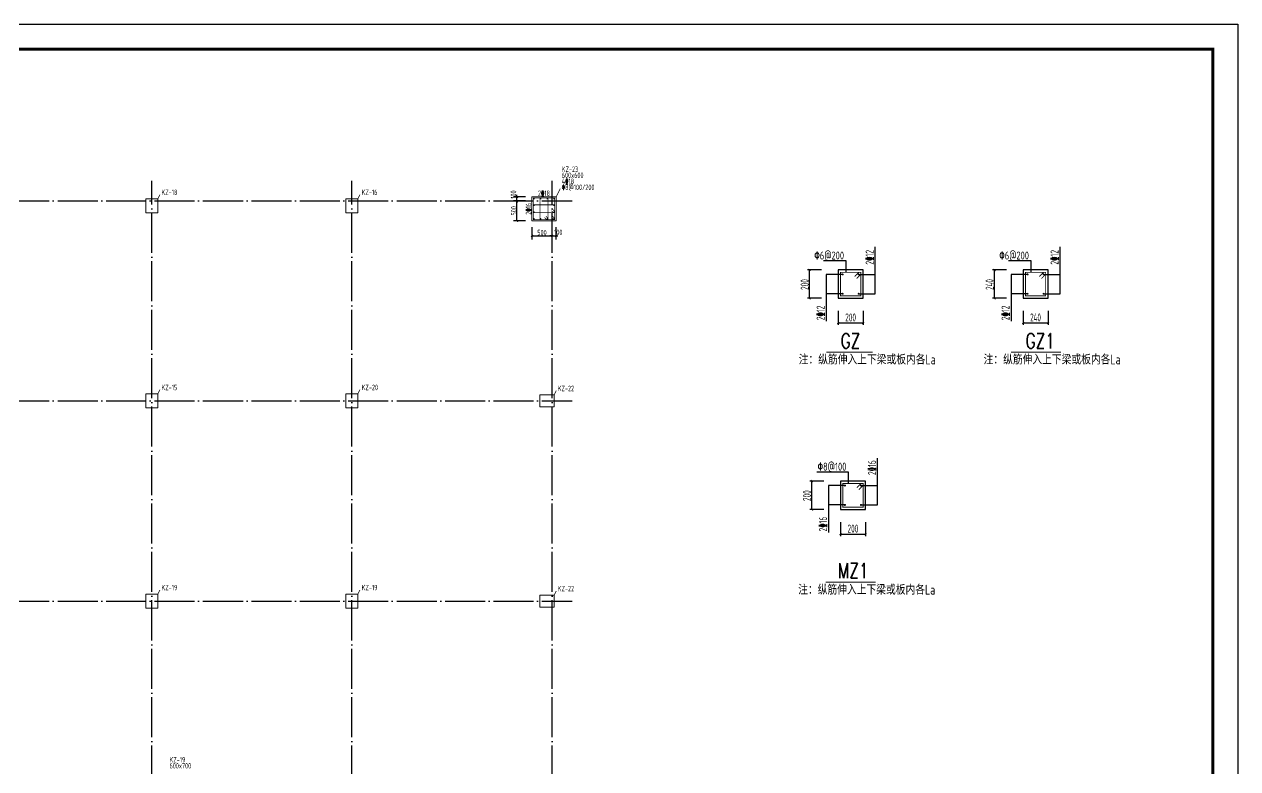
# Model space of a CAD drawing. Extents: x -2331248 to -1198620, y -977263 to -545844.
# Drawn here: x -1899639 to -1839003, y -639530 to -602338 of the extents above; entities that cross this region are included whole.
import ezdxf
from ezdxf.enums import TextEntityAlignment as Align

# ---------------------------------------------------------------- set-up
doc = ezdxf.new("R2010")
doc.units = 0
doc.header["$LTSCALE"] = 1000
doc.header["$MEASUREMENT"] = 0
doc.linetypes.add('DOTE', pattern=[2.42, 2, -0.2, 0.02, -0.2])
doc.linetypes.add('线型5', pattern=[3050, 2400, -300, 50, -300])
doc.layers.get('0').update_dxf_attribs({"linetype": 'CONTINUOUS'})
doc.layers.get('DEFPOINTS').update_dxf_attribs({"linetype": 'CONTINUOUS'})
for name, color, linetype in [('DOTE', 1, 'DOTE'), ('PUB_TITLE', 4, 'CONTINUOUS'), ('中文', 7, 'CONTINUOUS'), ('剖面外形', 2, 'CONTINUOUS'), ('剖面钢筋', 1, 'CONTINUOUS'), ('尺寸短线', 253, 'CONTINUOUS'), ('尺寸线', 253, 'CONTINUOUS'), ('标注线', 253, 'CONTINUOUS'), ('立面名称', 7, 'CONTINUOUS'), ('钢筋标注', 253, 'CONTINUOUS')]:
    doc.layers.add(name, color=color, linetype=linetype)
for name, color, linetype, lineweight in [('S_Cl', 2, 'CONTINUOUS', 9), ('S_ColumDimSect', 84, '线型5', 18), ('S_ColumFocus', 2, 'CONTINUOUS', 18), ('S_ColumLocal', 7, 'CONTINUOUS', 18), ('S_PColumHoopBar', 14, 'CONTINUOUS', 35), ('S_PColumMainBar', 14, 'CONTINUOUS', 25)]:
    doc.layers.add(name, color=color, linetype=linetype, lineweight=lineweight)
doc.styles.add('HZ', font='tssdeng.shx', dxfattribs={"width": 0.8, "bigfont": 'tssdchn.shx'})
doc.styles.add('PkpmHz', font='Pkpmeng', dxfattribs={"width": 0.7, "bigfont": 'hztxt'})
doc.styles.get("Standard").update_dxf_attribs({"font": 'txt.shx', "height": 3, "bigfont": 'hztxt.shx'})
doc.styles.add('TSSD_REIN', font='Tssdeng.shx', dxfattribs={"width": 0.7, "bigfont": 'hztxt.shx'})
doc.dimstyles.new('Pkpm_0.0100_2.00', dxfattribs={"dimtxt": 200, "dimasz": 100, "dimexe": 180, "dimexo": 0.0625, "dimgap": 25, "dimtad": 1, "dimdec": 0, "dimlfac": 0.5, "dimrnd": 5, "dimzin": 0, "dimdsep": 46, "dimtxsty": 'PkpmHz', "dimblk1": 'ARCHTICK', "dimblk2": 'ARCHTICK', "dimsah": 1, "dimcen": 0.09, "dimadec": 0, "dimazin": 0, "dimtfac": 1, "dimtdec": 0, "dimtmove": 2, "dimatfit": 1, "dimldrblk": 'ARCHTICK', "dimfxl": 1, "dimtolj": 1, "dimtzin": 0, "dimarcsym": 0})

# ---------------------------------------------------------------- blocks, each defined once
blk = doc.blocks.new('_ARCHTICK')
at = {"color": 0, "linetype": 'ByBlock', "const_width": 0.4}
blk.add_lwpolyline([(-0.5, -0.5), (0.5, 0.5)], dxfattribs=at)
blk = doc.blocks.new('*D882')
at = {"layer": 'DEFPOINTS', "color": 0}
for p in [(-1875019, -611157), (-1874269, -611157), (-1874269, -612157)]:
    blk.add_point(p, dxfattribs=at)
at = {"layer": 'S_ColumDimSect', "color": 0, "lineweight": -2}
for p, q in [((-1874594, -611157), (-1875199, -611157)), ((-1875019, -612157), (-1875019, -611157)), ((-1874594, -612157), (-1875199, -612157))]:
    blk.add_line(p, q, dxfattribs=at)
at = {"layer": 'S_ColumDimSect', "color": 0, "lineweight": -2, "xscale": 100, "yscale": 100, "zscale": 100}
for p, rotation in [((-1875019, -611157), 90), ((-1875019, -612157), 270)]:
    blk.add_blockref('_ARCHTICK', p, dxfattribs=dict(at, rotation=rotation))
at = {"layer": 'S_ColumDimSect', "color": 0, "insert": (-1875181, -611657), "char_height": 275, "attachment_point": 5, "rotation": 90, "style": 'PkpmHz'}
blk.add_mtext('\\A1;500', dxfattribs=at)
blk = doc.blocks.new('*D883')
at = {"layer": 'DEFPOINTS', "color": 0}
for p in [(-1875019, -610957), (-1874269, -610957), (-1874269, -611157)]:
    blk.add_point(p, dxfattribs=at)
at = {"layer": 'S_ColumDimSect', "color": 0, "lineweight": -2}
for p, q in [((-1874594, -610957), (-1875199, -610957)), ((-1874594, -611157), (-1875199, -611157)), ((-1875019, -610957), (-1875019, -610857)), ((-1875019, -611157), (-1875019, -610957)), ((-1875019, -611157), (-1875019, -611257))]:
    blk.add_line(p, q, dxfattribs=at)
at = {"layer": 'S_ColumDimSect', "color": 0, "lineweight": -2, "xscale": 100, "yscale": 100, "zscale": 100}
for p, rotation in [((-1875019, -610957), 270), ((-1875019, -611157), 90)]:
    blk.add_blockref('_ARCHTICK', p, dxfattribs=dict(at, rotation=rotation))
at = {"layer": 'S_ColumDimSect', "color": 0, "insert": (-1875194, -610845), "char_height": 275, "attachment_point": 5, "rotation": 90, "style": 'PkpmHz'}
blk.add_mtext('\\A1;100', dxfattribs=at)
blk = doc.blocks.new('*D884')
at = {"layer": 'DEFPOINTS', "color": 0}
for p in [(-1874269, -612157), (-1873269, -612157), (-1873269, -612907)]:
    blk.add_point(p, dxfattribs=at)
at = {"layer": 'S_ColumDimSect', "color": 0, "lineweight": -2}
for p, q in [((-1874269, -612482), (-1874269, -613087)), ((-1874269, -612907), (-1873269, -612907)), ((-1873269, -612482), (-1873269, -613087))]:
    blk.add_line(p, q, dxfattribs=at)
at = {"layer": 'S_ColumDimSect', "color": 0, "lineweight": -2, "xscale": 100, "yscale": 100, "zscale": 100, "rotation": 180}
blk.add_blockref('_ARCHTICK', (-1874269, -612907), dxfattribs=at)
at = {"layer": 'S_ColumDimSect', "color": 0, "lineweight": -2, "xscale": 100, "yscale": 100, "zscale": 100}
blk.add_blockref('_ARCHTICK', (-1873269, -612907), dxfattribs=at)
at = {"layer": 'S_ColumDimSect', "color": 0, "insert": (-1873769, -612745), "char_height": 275, "attachment_point": 5, "style": 'PkpmHz'}
blk.add_mtext('\\A1;500', dxfattribs=at)
blk = doc.blocks.new('*D885')
at = {"layer": 'DEFPOINTS', "color": 0}
for p in [(-1873269, -612157), (-1873069, -612157), (-1873069, -612907)]:
    blk.add_point(p, dxfattribs=at)
at = {"layer": 'S_ColumDimSect', "color": 0, "lineweight": -2}
for p, q in [((-1873269, -612907), (-1873369, -612907)), ((-1873269, -612482), (-1873269, -613087)), ((-1873269, -612907), (-1873069, -612907)), ((-1873069, -612482), (-1873069, -613087)), ((-1873069, -612907), (-1872969, -612907))]:
    blk.add_line(p, q, dxfattribs=at)
at = {"layer": 'S_ColumDimSect', "color": 0, "lineweight": -2, "xscale": 100, "yscale": 100, "zscale": 100}
blk.add_blockref('_ARCHTICK', (-1873269, -612907), dxfattribs=at)
at = {"layer": 'S_ColumDimSect', "color": 0, "lineweight": -2, "xscale": 100, "yscale": 100, "zscale": 100, "rotation": 180}
blk.add_blockref('_ARCHTICK', (-1873069, -612907), dxfattribs=at)
at = {"layer": 'S_ColumDimSect', "color": 0, "insert": (-1872956, -612732), "char_height": 275, "attachment_point": 5, "style": 'PkpmHz'}
blk.add_mtext('\\A1;100', dxfattribs=at)

msp = doc.modelspace()

# ---------------------------------------------------------------- linework, layer by layer
at = {"layer": 'DOTE'}
for p, q in [((-1893268.5, -662157.2), (-1893268.5, -610157.2)), ((-1883268.5, -662157.2), (-1883268.5, -610157.2)), ((-1873268.5, -662157.2), (-1873268.5, -610157.2)), ((-1934268.5, -611157.2), (-1872268.5, -611157.2)), ((-1934268.5, -621157.2), (-1872268.5, -621157.2)), ((-1934268.5, -631157.2), (-1872268.5, -631157.2))]:
    msp.add_line(p, q, dxfattribs=at)
at = {"layer": 'PUB_TITLE'}
msp.add_lwpolyline([(-1944128, -676588.1), (-1944128, -602338.1), (-1839003, -602338.1), (-1839003, -676588.1)], close=True, dxfattribs=at)
at = {"layer": 'PUB_TITLE', "const_width": 150}
msp.add_lwpolyline([(-1941003, -603588.1), (-1840253, -603588.1), (-1840253, -675338.1), (-1941003, -675338.1)], close=True, dxfattribs=at)
at = {"layer": 'S_Cl', "ltscale": 1}
for points in [[(-1892968.5, -611757.2), (-1892968.5, -611057.2), (-1893568.5, -611057.2), (-1893568.5, -611757.2)], [(-1882968.5, -611757.2), (-1882968.5, -611057.2), (-1883568.5, -611057.2), (-1883568.5, -611757.2)], [(-1873068.5, -612157.2), (-1873068.5, -610957.2), (-1874268.5, -610957.2), (-1874268.5, -612157.2)], [(-1892968.5, -621507.2), (-1892968.5, -620807.2), (-1893568.5, -620807.2), (-1893568.5, -621507.2)], [(-1882968.5, -621507.2), (-1882968.5, -620807.2), (-1883568.5, -620807.2), (-1883568.5, -621507.2)], [(-1873168.5, -621457.2), (-1873168.5, -620857.2), (-1873868.5, -620857.2), (-1873868.5, -621457.2)], [(-1892968.5, -631507.2), (-1892968.5, -630807.2), (-1893568.5, -630807.2), (-1893568.5, -631507.2)], [(-1882968.5, -631507.2), (-1882968.5, -630807.2), (-1883568.5, -630807.2), (-1883568.5, -631507.2)], [(-1873168.5, -631457.2), (-1873168.5, -630857.2), (-1873868.5, -630857.2), (-1873868.5, -631457.2)]]:
    msp.add_lwpolyline(points, close=True, dxfattribs=at)
at = {"layer": 'S_ColumFocus'}
for p, q in [((-1873068.5, -610957.2), (-1872868.5, -610557.2)), ((-1892968.5, -611057.2), (-1892868.5, -610857.2)), ((-1882968.5, -611057.2), (-1882868.5, -610857.2)), ((-1892968.5, -620807.2), (-1892868.5, -620607.2)), ((-1882968.5, -620807.2), (-1882868.5, -620607.2)), ((-1873168.5, -620857.2), (-1873068.5, -620657.2)), ((-1892968.5, -630807.2), (-1892868.5, -630607.2)), ((-1882968.5, -630807.2), (-1882868.5, -630607.2)), ((-1873168.5, -630857.2), (-1873068.5, -630657.2))]:
    msp.add_line(p, q, dxfattribs=at)
at = {"layer": 'S_PColumHoopBar', "ltscale": 2, "const_width": 35}
for points in [[(-1873294.6, -611991.1), (-1873188.5, -612097.2), (-1873128.5, -612097.2), (-1873128.5, -612037.2), (-1873128.5, -612097.2), (-1873128.5, -611017.2), (-1874208.5, -611017.2), (-1874208.5, -612097.2), (-1873188.5, -612097.2), (-1873128.5, -612097.2), (-1873128.5, -612037.2), (-1873234.6, -611931.1)], [(-1873635.9, -611991.1), (-1873529.8, -612097.2), (-1873469.8, -612097.2), (-1873469.8, -612037.2), (-1873469.8, -612097.2), (-1873469.8, -611017.2), (-1873867.2, -611017.2), (-1873867.2, -612097.2), (-1873529.8, -612097.2), (-1873469.8, -612097.2), (-1873469.8, -612037.2), (-1873575.9, -611931.1)], [(-1873294.6, -611649.8), (-1873188.5, -611755.9), (-1873128.5, -611755.9), (-1873128.5, -611695.9), (-1873128.5, -611755.9), (-1873128.5, -611358.5), (-1874208.5, -611358.5), (-1874208.5, -611755.9), (-1873188.5, -611755.9), (-1873128.5, -611755.9), (-1873128.5, -611695.9), (-1873234.6, -611589.8)]]:
    msp.add_lwpolyline(points, dxfattribs=at)
at = {"layer": 'S_PColumMainBar', "ltscale": 2, "const_width": 35}
for points in [[(-1874152, -611056.2, 1), (-1874187, -611056.2, 1)], [(-1873818, -611056.2, 1), (-1873853, -611056.2, 1)], [(-1873484, -611056.2, 1), (-1873519, -611056.2, 1)], [(-1873150, -611056.2, 1), (-1873185, -611056.2, 1)], [(-1874152, -611390.2, 1), (-1874187, -611390.2, 1)], [(-1874152, -611724.2, 1), (-1874187, -611724.2, 1)], [(-1873150, -611390.2, 1), (-1873185, -611390.2, 1)], [(-1873150, -611724.2, 1), (-1873185, -611724.2, 1)], [(-1874152, -612058.2, 1), (-1874187, -612058.2, 1)], [(-1873818, -612058.2, 1), (-1873853, -612058.2, 1)], [(-1873484, -612058.2, 1), (-1873519, -612058.2, 1)], [(-1873150, -612058.2, 1), (-1873185, -612058.2, 1)]]:
    msp.add_lwpolyline(points, format="xyb", close=True, dxfattribs=at)
at = {"layer": '剖面外形'}
for p, q in [((-1858971.3, -614610.3, -47518.1), (-1858971.3, -616028.3, -47518.1)), ((-1857721.3, -614610.3, -47518.1), (-1858971.3, -614610.3, -47518.1)), ((-1857721.3, -616028.3, -47518.1), (-1857721.3, -614610.3, -47518.1)), ((-1849731.1, -614610.3, -47518.1), (-1849731.1, -616028.3, -47518.1)), ((-1848481.1, -614610.3, -47518.1), (-1849731.1, -614610.3, -47518.1)), ((-1848481.1, -616028.3, -47518.1), (-1848481.1, -614610.3, -47518.1)), ((-1858971.3, -616028.3, -47518.1), (-1857721.3, -616028.3, -47518.1)), ((-1849731.1, -616028.3, -47518.1), (-1848481.1, -616028.3, -47518.1)), ((-1857604.1, -625159.6, -95036.3), (-1858854.1, -625159.6, -95036.3)), ((-1858854.1, -625159.6, -95036.3), (-1858854.1, -626577.6, -95036.3)), ((-1857604.1, -626577.6, -95036.3), (-1857604.1, -625159.6, -95036.3)), ((-1858854.1, -626577.6, -95036.3), (-1857604.1, -626577.6, -95036.3))]:
    msp.add_line(p, q, dxfattribs=at)
at = {"layer": '剖面钢筋', "const_width": 45}
for points, elevation in [([(-1858851.3, -614730.3), (-1858851.3, -615908.3), (-1857841.3, -615908.3), (-1857841.3, -614730.3), (-1858851.3, -614730.3)], -47518.1), ([(-1858151.3, -614940.3), (-1857941.3, -614730.3)], -47518.1), ([(-1858051.3, -615040.3), (-1857841.3, -614830.3)], -47518.1), ([(-1849611.1, -614730.3), (-1849611.1, -615908.3), (-1848601.1, -615908.3), (-1848601.1, -614730.3), (-1849611.1, -614730.3)], -47518.1), ([(-1848911.1, -614940.3), (-1848701.1, -614730.3)], -47518.1), ([(-1848811.1, -615040.3), (-1848601.1, -614830.3)], -47518.1), ([(-1858734.1, -625279.6), (-1858734.1, -626457.6), (-1857724.1, -626457.6), (-1857724.1, -625279.6), (-1858734.1, -625279.6)], -95036.3), ([(-1858034.1, -625489.6), (-1857824.1, -625279.6)], -95036.3), ([(-1857934.1, -625589.6), (-1857724.1, -625379.6)], -95036.3)]:
    msp.add_lwpolyline(points, dxfattribs=dict(at, elevation=elevation))
at = {"layer": '剖面钢筋', "const_width": 50}
for points, elevation in [([(-1858721.3, -614835.3, 1), (-1858771.3, -614835.3, 1), (-1858721.3, -614835.3)], -47518.1), ([(-1857921.3, -614835.3, 1), (-1857971.3, -614835.3, 1), (-1857921.3, -614835.3)], -47518.1), ([(-1849481.1, -614835.3, 1), (-1849531.1, -614835.3, 1), (-1849481.1, -614835.3)], -47518.1), ([(-1848681.1, -614835.3, 1), (-1848731.1, -614835.3, 1), (-1848681.1, -614835.3)], -47518.1), ([(-1858721.3, -615803.3, 1), (-1858771.3, -615803.3, 1), (-1858721.3, -615803.3, 1)], -47518.1), ([(-1857921.3, -615803.3, 1), (-1857971.3, -615803.3, 1), (-1857921.3, -615803.3, 1)], -47518.1), ([(-1849481.1, -615803.3, 1), (-1849531.1, -615803.3, 1), (-1849481.1, -615803.3, 1)], -47518.1), ([(-1848681.1, -615803.3, 1), (-1848731.1, -615803.3, 1), (-1848681.1, -615803.3, 1)], -47518.1), ([(-1858604.1, -625384.6, 1), (-1858654.1, -625384.6, 1), (-1858604.1, -625384.6)], -95036.3), ([(-1857804.1, -625384.6, 1), (-1857854.1, -625384.6, 1), (-1857804.1, -625384.6)], -95036.3), ([(-1858604.1, -626352.6, 1), (-1858654.1, -626352.6, 1), (-1858604.1, -626352.6, 1)], -95036.3), ([(-1857804.1, -626352.6, 1), (-1857854.1, -626352.6, 1), (-1857804.1, -626352.6, 1)], -95036.3)]:
    msp.add_lwpolyline(points, format="xyb", dxfattribs=dict(at, elevation=elevation))
at = {"layer": '尺寸短线', "const_width": 45}
for points, elevation in [([(-1860448.3, -614560.3), (-1860348.3, -614660.3)], -47518.1), ([(-1851208.1, -614560.3), (-1851108.1, -614660.3)], -47518.1), ([(-1860448.3, -615978.3), (-1860348.3, -616078.3)], -47518.1), ([(-1851208.1, -615978.3), (-1851108.1, -616078.3)], -47518.1), ([(-1859021.3, -617310.5), (-1858921.3, -617210.5)], -47518.1), ([(-1857771.3, -617310.5), (-1857671.3, -617210.5)], -47518.1), ([(-1849781.1, -617310.5), (-1849681.1, -617210.5)], -47518.1), ([(-1848531.1, -617310.5), (-1848431.1, -617210.5)], -47518.1), ([(-1860331.2, -625109.6), (-1860231.2, -625209.6)], -95036.3), ([(-1860331.2, -626527.6), (-1860231.2, -626627.6)], -95036.3), ([(-1858904.1, -627859.8), (-1858804.1, -627759.8)], -95036.3), ([(-1857654.1, -627859.8), (-1857554.1, -627759.8)], -95036.3)]:
    msp.add_lwpolyline(points, dxfattribs=dict(at, elevation=elevation))
at = {"layer": '尺寸线'}
for p, q in [((-1859798.3, -614610.3, -47518.1), (-1860498.3, -614610.3, -47518.1)), ((-1860398.3, -616028.3, -47518.1), (-1860398.3, -614610.3, -47518.1)), ((-1850558.1, -614610.3, -47518.1), (-1851258.1, -614610.3, -47518.1)), ((-1851158.1, -616028.3, -47518.1), (-1851158.1, -614610.3, -47518.1)), ((-1859798.3, -616028.3, -47518.1), (-1860498.3, -616028.3, -47518.1)), ((-1850558.1, -616028.3, -47518.1), (-1851258.1, -616028.3, -47518.1)), ((-1858971.3, -616660.5, -47518.1), (-1858971.3, -617360.5, -47518.1)), ((-1857721.3, -616660.5, -47518.1), (-1857721.3, -617360.5, -47518.1)), ((-1849731.1, -616660.5, -47518.1), (-1849731.1, -617360.5, -47518.1)), ((-1848481.1, -616660.5, -47518.1), (-1848481.1, -617360.5, -47518.1)), ((-1858971.3, -617260.5, -47518.1), (-1857721.3, -617260.5, -47518.1)), ((-1849731.1, -617260.5, -47518.1), (-1848481.1, -617260.5, -47518.1)), ((-1859681.2, -625159.6, -95036.3), (-1860381.2, -625159.6, -95036.3)), ((-1860281.2, -626577.6, -95036.3), (-1860281.2, -625159.6, -95036.3)), ((-1859681.2, -626577.6, -95036.3), (-1860381.2, -626577.6, -95036.3)), ((-1858854.1, -627209.8, -95036.3), (-1858854.1, -627909.8, -95036.3)), ((-1857604.1, -627209.8, -95036.3), (-1857604.1, -627909.8, -95036.3)), ((-1858854.1, -627809.8, -95036.3), (-1857604.1, -627809.8, -95036.3))]:
    msp.add_line(p, q, dxfattribs=at)
at = {"layer": '标注线'}
for p, q in [((-1857121.3, -615803.3, -47518.1), (-1857121.3, -613460.3, -47518.1)), ((-1847881.1, -615803.3, -47518.1), (-1847881.1, -613460.3, -47518.1)), ((-1858571.3, -614160.3, -47518.1), (-1859697.6, -614160.3, -47518.1)), ((-1858571.3, -614710.3, -47518.1), (-1858571.3, -614160.3, -47518.1)), ((-1849331.1, -614160.3, -47518.1), (-1850457.4, -614160.3, -47518.1)), ((-1849331.1, -614710.3, -47518.1), (-1849331.1, -614160.3, -47518.1)), ((-1859571.3, -614835.3, -47518.1), (-1859571.3, -617178.3, -47518.1)), ((-1858771.3, -614835.3, -47518.1), (-1859571.3, -614835.3, -47518.1)), ((-1857921.3, -614835.3, -47518.1), (-1857121.3, -614835.3, -47518.1)), ((-1850331.1, -614835.3, -47518.1), (-1850331.1, -617178.3, -47518.1)), ((-1849531.1, -614835.3, -47518.1), (-1850331.1, -614835.3, -47518.1)), ((-1848681.1, -614835.3, -47518.1), (-1847881.1, -614835.3, -47518.1)), ((-1858771.3, -615803.3, -47518.1), (-1859571.3, -615803.3, -47518.1)), ((-1857921.3, -615803.3, -47518.1), (-1857121.3, -615803.3, -47518.1)), ((-1849531.1, -615803.3, -47518.1), (-1850331.1, -615803.3, -47518.1)), ((-1848681.1, -615803.3, -47518.1), (-1847881.1, -615803.3, -47518.1)), ((-1857004.1, -626352.6, -95036.3), (-1857004.1, -624009.6, -95036.3)), ((-1858454.1, -624709.6, -95036.3), (-1860037.3, -624709.6, -95036.3)), ((-1858454.1, -625259.6, -95036.3), (-1858454.1, -624709.6, -95036.3)), ((-1859454.1, -625384.6, -95036.3), (-1859454.1, -627727.6, -95036.3)), ((-1858654.1, -625384.6, -95036.3), (-1859454.1, -625384.6, -95036.3)), ((-1857804.1, -625384.6, -95036.3), (-1857004.1, -625384.6, -95036.3)), ((-1858654.1, -626352.6, -95036.3), (-1859454.1, -626352.6, -95036.3)), ((-1857804.1, -626352.6, -95036.3), (-1857004.1, -626352.6, -95036.3))]:
    msp.add_line(p, q, dxfattribs=at)
at = {"layer": '立面名称', "elevation": -47518.1}
for points, const_width in [([(-1859568.6, -618716.4), (-1857251.4, -618716.4)], 45), ([(-1850328.5, -618716.4), (-1847828.5, -618716.4)], 56.2), ([(-1859592.5, -630214.4), (-1857092.5, -630214.4)], 56.2)]:
    msp.add_lwpolyline(points, dxfattribs=dict(at, const_width=const_width))

# ---------------------------------------------------------------- texts
at = {"layer": 'S_ColumFocus', "style": 'TSSD_REIN', "width": 0.7}
for s, p in [('600x600', (-1872779.1, -610018.4)), ('KZ-23', (-1872779.1, -609718.4)), ('KZ-18', (-1892779.1, -610868.4)), ('KZ-16', (-1882779.1, -610868.4)), ('4%%13218', (-1872779.1, -610318.4)), ('%%1308@100/200', (-1872779.1, -610618.4)), ('KZ-15', (-1892779.1, -620618.4)), ('KZ-20', (-1882779.1, -620618.4)), ('KZ-22', (-1872979.1, -620668.4)), ('KZ-19', (-1892779.1, -630618.4)), ('KZ-19', (-1882779.1, -630618.4)), ('KZ-22', (-1872979.1, -630668.4)), ('KZ-19', (-1892379.1, -639218.4)), ('600x700', (-1892379.1, -639518.4))]:
    msp.add_text(s, height=275, dxfattribs=at).set_placement(p)
at = {"layer": 'S_ColumLocal', "style": 'TSSD_REIN', "width": 0.7}
for s, rotation, p in [('2%%13218', 0.000002, (-1873668.5, -610918.4)), ('2%%13216', 90, (-1874307.3, -611557.2))]:
    msp.add_text(s, height=275, rotation=rotation, dxfattribs=at).set_placement(p, align=Align.CENTER)
at = {"layer": '中文', "style": 'HZ', "width": 0.75}
for p in [(-1860941.7, -619335, -47518.1), (-1851701.5, -619335, -47518.1), (-1860965.6, -630833, -47518.1)]:
    msp.add_text('注：纵筋伸入上下梁或板内各La', height=500, dxfattribs=at).set_placement(p)
at = {"layer": '标注线', "style": 'TSSD_REIN', "width": 0.8}
for s, p in [('%%1306@200', (-1858674.4, -614090.3, -47518.1)), ('%%1306@200', (-1849434.2, -614090.3, -47518.1)), ('%%1308@100', (-1858557.2, -624639.6, -95036.3))]:
    msp.add_text(s, height=400, dxfattribs=at).set_placement(p, align=Align.RIGHT)
at = {"layer": '标注线', "style": 'TSSD_REIN', "width": 0.650003}
for s, p, p2 in [('200', (-1858616.3, -617185.5, -47518.1), (-1858076.3, -617185.5, -47518.1)), ('240', (-1849376.1, -617185.5, -47518.1), (-1848836.1, -617185.5, -47518.1)), ('200', (-1858499.1, -627734.8, -95036.3), (-1857959.1, -627734.8, -95036.3))]:
    msp.add_text(s, height=400, dxfattribs=at).set_placement(p, p2, align=Align.FIT)
at = {"layer": '立面名称', "width": 0.75}
for s, p in [('GZ', (-1858845.4, -618528.7, -47518.1)), ('GZ1', (-1849605.3, -618528.7, -47518.1)), ('MZ1', (-1858989, -630013, -47518.1))]:
    msp.add_text(s, height=750, dxfattribs=at).set_placement(p)
at = {"layer": '钢筋标注', "style": 'TSSD_REIN'}
for s, width, p, p2 in [('2%%13212', 0.650002, (-1857196.3, -614349.2, -47518.1), (-1857196.3, -613609.2, -47518.1)), ('2%%13212', 0.650002, (-1847956.1, -614349.2, -47518.1), (-1847956.1, -613609.2, -47518.1)), ('200', 0.650003, (-1860443.3, -615609.7, -47518.1), (-1860443.3, -615069.7, -47518.1)), ('240', 0.650003, (-1851203.1, -615609.7, -47518.1), (-1851203.1, -615069.7, -47518.1)), ('2%%13212', 0.650002, (-1859646.3, -617128.3, -47518.1), (-1859646.3, -616388.3, -47518.1)), ('2%%13212', 0.650002, (-1850406.1, -617128.3, -47518.1), (-1850406.1, -616388.3, -47518.1)), ('2%%13216', 0.658906, (-1857079.1, -624859.6, -95036.3), (-1857079.1, -624119.6, -95036.3)), ('200', 0.650003, (-1860326.2, -626159, -95036.3), (-1860326.2, -625619, -95036.3)), ('2%%13216', 0.658906, (-1859529.1, -627677.6, -95036.3), (-1859529.1, -626937.6, -95036.3))]:
    msp.add_text(s, height=400, rotation=90, dxfattribs=dict(at, width=width)).set_placement(p, p2, align=Align.FIT)

# ---------------------------------------------------------------- dimensions: what is measured, and where the dimension line sits
at = {"layer": 'S_ColumDimSect'}
for base, p1, p2, angle, picture, middle in [((-1875018.5, -610957.2), (-1874268.5, -611157.2), (-1874268.5, -610957.2), 90, '*D883', (-1875193.5, -610844.7)), ((-1873068.5, -612907.2), (-1873268.5, -612157.2), (-1873068.5, -612157.2), 0, '*D885', (-1872956, -612732.2))]:
    dim = msp.add_linear_dim(base=base, p1=p1, p2=p2, angle=angle, dimstyle='Pkpm_0.0100_2.00', override={"dimtxt": 275, "dimexo": 325}, dxfattribs=at)
    dim.commit()
    dim.dimension.update_dxf_attribs({"geometry": picture, "text_midpoint": middle, "dimtype": 161})
for p2, distance, picture, middle in [((-1874268.5, -611157.2), 750, '*D882', (-1875181, -611657.2)), ((-1873268.5, -612157.2), -750, '*D884', (-1873768.5, -612744.7))]:
    dim = msp.add_aligned_dim(p1=(-1874268.5, -612157.2), p2=p2, distance=distance, dimstyle='Pkpm_0.0100_2.00', override={"dimtxt": 275, "dimexo": 325}, dxfattribs=at)
    dim.commit()
    dim.dimension.update_dxf_attribs({"geometry": picture, "text_midpoint": middle})

doc.saveas('drawing.dxf')
